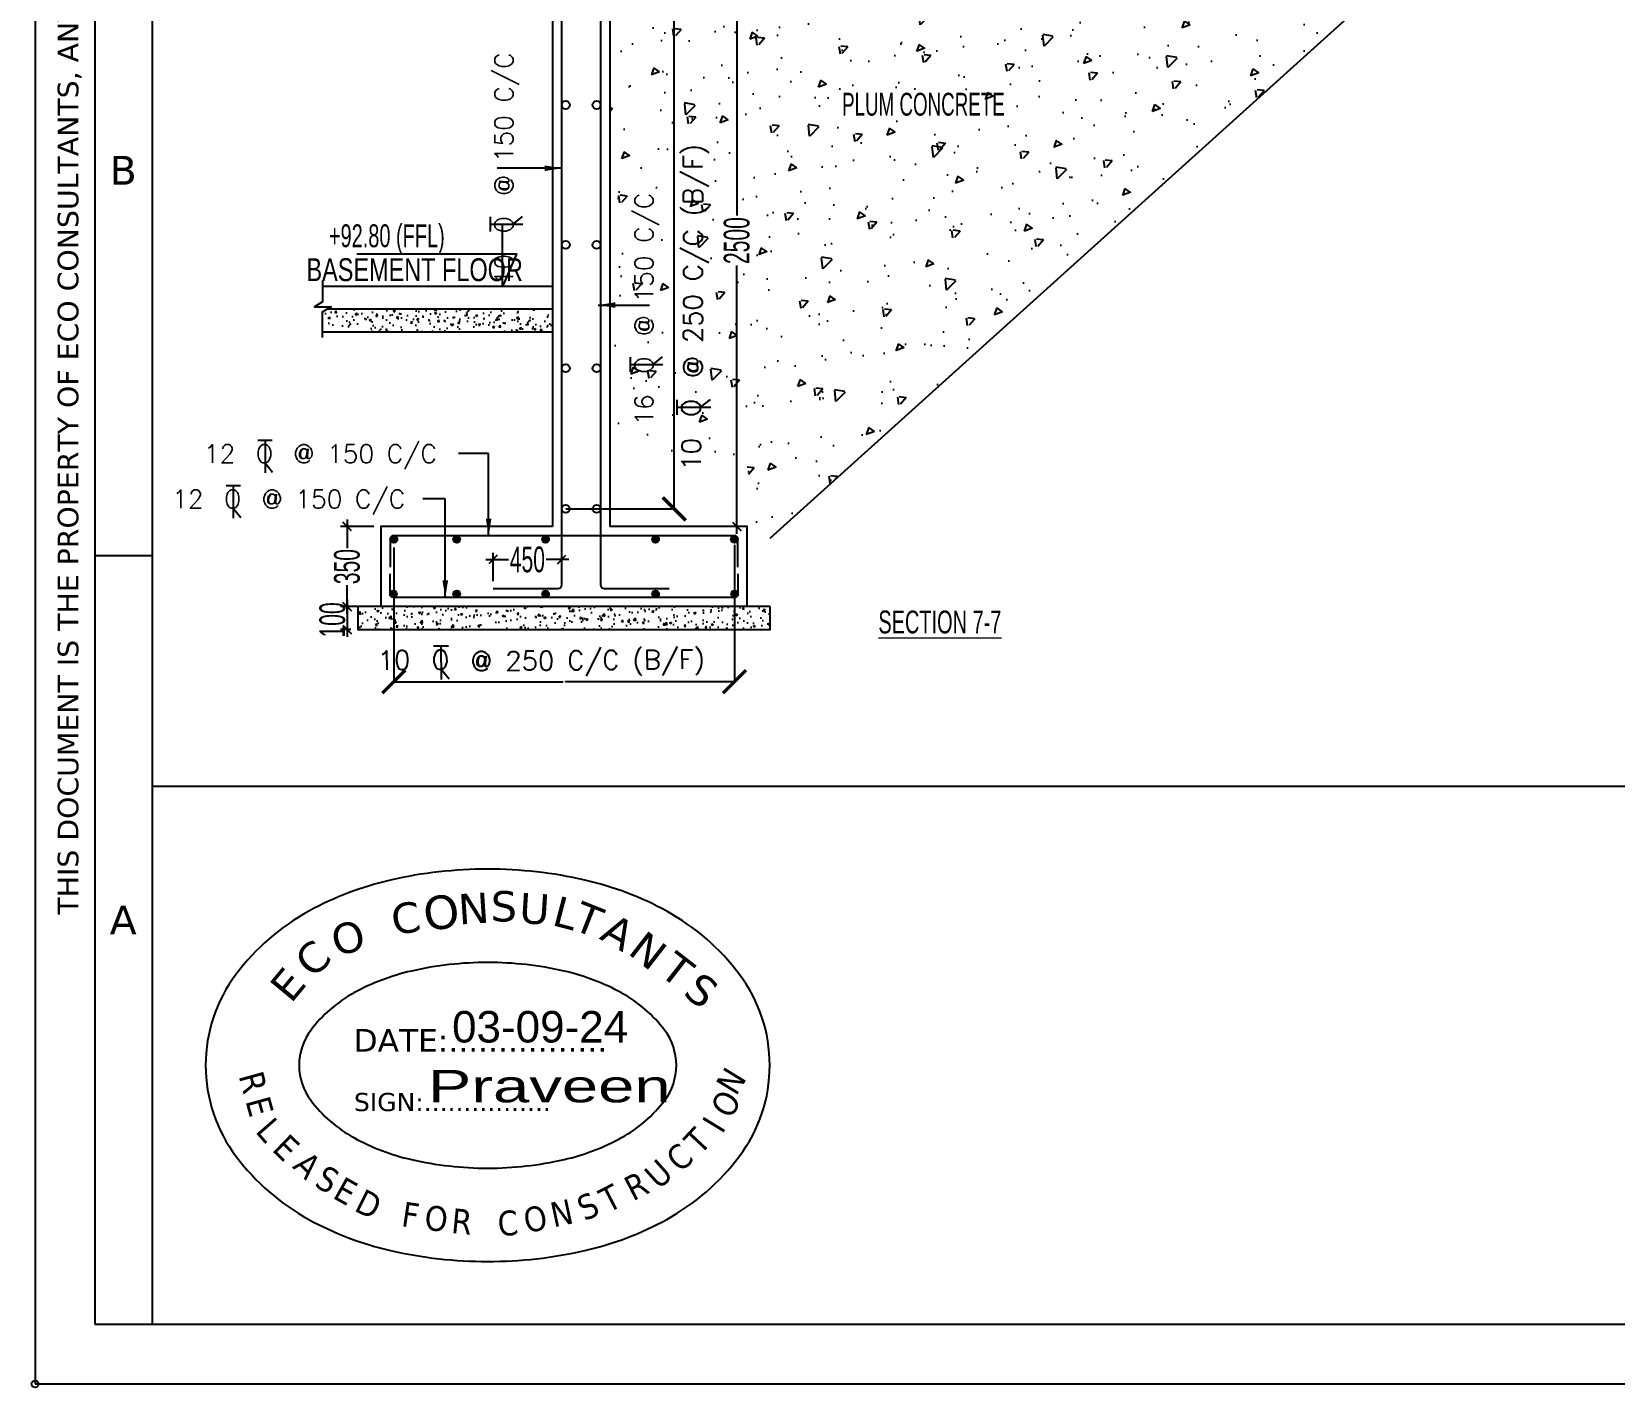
# Model space of a CAD drawing. Extents: x 1878645 to 3043969, y -1160829 to -603973.
# Drawn here: x 2208984 to 2215898, y -726227 to -720301 of the extents above; entities that cross this region are included whole.
import ezdxf
from ezdxf.enums import TextEntityAlignment as Align

# ---------------------------------------------------------------- set-up
doc = ezdxf.new("R2010")
doc.units = 0
doc.header["$LTSCALE"] = 100
doc.header["$PDMODE"] = 66
doc.linetypes.add('CONTINOUS', pattern=[0])
doc.linetypes.add('CONTINULUS', pattern=[0])
doc.layers.get('Defpoints').update_dxf_attribs({"lineweight": 0})
for name, color, linetype in [('C-HAT', 8, 'Continuous'), ('C-HATCH', 14, 'Continuous'), ('C-REINF-DOT', 2, 'Continuous'), ('C-RETAINING WALL DETAILS', 4, 'Continuous'), ('CDIM', 3, 'Continuous'), ('Dim', 3, 'Continuous'), ('REINF', 5, 'Continuous'), ('S-LEVEL MARK', 4, 'Continuous')]:
    doc.layers.add(name, color=color, linetype=linetype)
doc.layers.add('STR-DIM', color=1, linetype='CONTINOUS', lineweight=5)
doc.styles.add('ARIAL', font='arial.ttf')
doc.styles.add('city', font='MISTRAL.TTF')
doc.styles.add('ROMANS', font='simplex.shx', dxfattribs={"width": 0.75})
doc.styles.add('SOBHA', font='swisscl.ttf')
doc.styles.add('sobha.sed', font='swisscl.ttf', dxfattribs={"width": 0.8})
doc.styles.get("Standard").update_dxf_attribs({"font": 'verdana.ttf'})
doc.styles.add('TEXT', font='tahoma.ttf', dxfattribs={"height": 8})
doc.dimstyles.new('mm ond feet with line', dxfattribs={"dimtxt": 200, "dimasz": 100, "dimexe": 0.18, "dimexo": 0.0625, "dimgap": 0.09, "dimtad": 0, "dimdec": 0, "dimzin": 0, "dimdsep": 46, "dimtxsty": 'Standard', "dimblk": 'ARCHTICK', "dimcen": 0, "dimclrd": 8, "dimclre": 8, "dimclrt": 7, "dimadec": 0, "dimazin": 0, "dimtfac": 1, "dimtdec": 0, "dimtofl": 0, "dimtmove": 0, "dimatfit": 3, "dimfxl": 1, "dimtolj": 1, "dimtzin": 0, "dimarcsym": 0})
doc.dimstyles.new('S-25 MM', dxfattribs={"dimscale": 25, "dimtxt": 2.5, "dimasz": 1.5, "dimexe": 1.15, "dimexo": 1.25, "dimgap": 0.1, "dimtad": 0, "dimdec": 0, "dimrnd": 0.0005, "dimzin": 0, "dimdsep": 46, "dimtxsty": 'sobha.sed', "dimblk": 'OBLIQUE', "dimcen": 0.09, "dimdle": 1.25, "dimclrd": 8, "dimclre": 8, "dimclrt": 6, "dimadec": 0, "dimazin": 0, "dimtfac": 1, "dimtdec": 0, "dimtofl": 0, "dimtmove": 1, "dimatfit": 3, "dimfxl": 1, "dimtolj": 1, "dimtzin": 0, "dimlwd": -1, "dimlwe": -1, "dimarcsym": 0})

# ---------------------------------------------------------------- blocks, each defined once
blk = doc.blocks.new('_OBLIQUE')
at = {"color": 0, "linetype": 'ByBlock'}
blk.add_line((-0.5, -0.5), (0.5, 0.5), dxfattribs=at)
blk = doc.blocks.new('*D125')
at = {"layer": 'Defpoints', "color": 0, "transparency": 16777216}
for p in [(2210509.8, -722464.8), (2210362.2, -722814.8), (2210509.8, -722814.8)]:
    blk.add_point(p, dxfattribs=at)
at = {"layer": 'Dim', "color": 8, "transparency": 16777216}
for p, q in [((2210362.2, -722433.6), (2210362.2, -722558.6)), ((2210478.6, -722464.8), (2210333.4, -722464.8)), ((2210362.2, -722846.1), (2210362.2, -722721)), ((2210478.6, -722814.8), (2210333.4, -722814.8))]:
    blk.add_line(p, q, dxfattribs=at)
at = {"layer": 'Dim', "color": 8, "transparency": 16777216, "xscale": 37.5, "yscale": 37.5, "zscale": 37.5}
for p, rotation in [((2210362.2, -722464.8), 90), ((2210362.2, -722814.8), 270)]:
    blk.add_blockref('_OBLIQUE', p, dxfattribs=dict(at, rotation=rotation))
at = {"layer": 'Dim', "color": 6, "transparency": 16777216, "insert": (2210362.2, -722639.8), "char_height": 112.5, "attachment_point": 5, "rotation": 90, "style": 'sobha.sed'}
blk.add_mtext('\\A1;350', dxfattribs=at)
blk = doc.blocks.new('*D126')
at = {"layer": 'Defpoints', "color": 0, "transparency": 16777216}
for p in [(2210409.8, -722814.8), (2210362.2, -722914.8), (2210409.8, -722914.8)]:
    blk.add_point(p, dxfattribs=at)
at = {"layer": 'Dim', "color": 8, "transparency": 16777216}
for p, q in [((2210362.2, -722783.6), (2210362.2, -722946.1)), ((2210378.6, -722814.8), (2210333.4, -722814.8)), ((2210378.6, -722914.8), (2210333.4, -722914.8))]:
    blk.add_line(p, q, dxfattribs=at)
at = {"layer": 'Dim', "color": 8, "transparency": 16777216, "xscale": 37.5, "yscale": 37.5, "zscale": 37.5}
for p, rotation in [((2210362.2, -722814.8), 90), ((2210362.2, -722914.8), 270)]:
    blk.add_blockref('_OBLIQUE', p, dxfattribs=dict(at, rotation=rotation))
at = {"layer": 'Dim', "color": 6, "transparency": 16777216, "insert": (2210298.4, -722872.8), "char_height": 112.5, "attachment_point": 5, "rotation": 90, "style": 'sobha.sed'}
blk.add_mtext('\\A1;100', dxfattribs=at)
blk = doc.blocks.new('_ARCHTICK')
at = {"color": 0, "linetype": 'ByBlock', "const_width": 0.15}
blk.add_lwpolyline([(-0.5, -0.5), (0.5, 0.5)], dxfattribs=at)
blk = doc.blocks.new('*D177')
at = {"layer": 'Defpoints', "color": 0, "ltscale": 0.001, "transparency": 16777216}
for p in [(2210566.5, -722556.6), (2212054.8, -722545.1), (2210566.5, -723142.7)]:
    blk.add_point(p, dxfattribs=at)
at = {"layer": 'Dim', "color": 8, "lineweight": -2, "ltscale": 0.001, "transparency": 16777216}
for p, q in [((2210566.5, -722556.6), (2210566.5, -723142.9)), ((2212054.8, -722545.1), (2212054.8, -723142.9)), ((2210566.5, -723142.7), (2211305.1, -723142.7)), ((2212054.8, -723142.7), (2211316.3, -723142.7))]:
    blk.add_line(p, q, dxfattribs=at)
at = {"layer": 'Dim', "color": 8, "lineweight": -2, "ltscale": 0.001, "transparency": 16777216, "xscale": 100, "yscale": 100, "zscale": 100, "rotation": 180}
blk.add_blockref('_ARCHTICK', (2210566.5, -723142.7), dxfattribs=at)
at = {"layer": 'Dim', "color": 8, "lineweight": -2, "ltscale": 0.001, "transparency": 16777216, "xscale": 100, "yscale": 100, "zscale": 100}
blk.add_blockref('_ARCHTICK', (2212054.8, -723142.7), dxfattribs=at)
at = {"layer": 'Dim', "color": 7, "ltscale": 0.001, "transparency": 16777216, "insert": (2211310.7, -723142.7), "char_height": 4.5, "attachment_point": 5}
blk.add_mtext('\\A1;744', dxfattribs=at)
blk = doc.blocks.new('TOR')
at = {"color": 2}
for p, q in [((-1.08, 3.13), (0.9, 3.13)), ((-0.09, 3.13), (-0.09, -1.3)), ((-0.09, 0.04), (0.95, -1.24))]:
    blk.add_line(p, q, dxfattribs=at)
at = {"color": 2, "style": 'ROMANS'}
blk.add_text('O', height=2.5, dxfattribs=at).set_placement((-1.35, 0.04))
blk.add_attdef('TOR', text='', height=2.5, dxfattribs=at).set_placement((-4.14, 0.04), align=Align.RIGHT)
blk.add_attdef('DIST', (3.77, 0.04), '', height=2.5, dxfattribs=at)
blk = doc.blocks.new('*D178')
at = {"layer": 'Defpoints', "color": 0, "transparency": 16777216}
for p in [(2211299.8, -722609), (2211299.8, -722702.1), (2210999.8, -722734.8)]:
    blk.add_point(p, dxfattribs=at)
at = {"layer": 'Dim', "color": 8, "transparency": 16777216}
for p, q in [((2210999.8, -722703.6), (2210999.8, -722580.2)), ((2211299.8, -722670.8), (2211299.8, -722580.2)), ((2210968.6, -722609), (2211068.1, -722609)), ((2211331.1, -722609), (2211231.5, -722609))]:
    blk.add_line(p, q, dxfattribs=at)
at = {"layer": 'Dim', "color": 8, "transparency": 16777216, "xscale": 37.5, "yscale": 37.5, "zscale": 37.5, "rotation": 180}
blk.add_blockref('_OBLIQUE', (2210999.8, -722609), dxfattribs=at)
at = {"layer": 'Dim', "color": 8, "transparency": 16777216, "xscale": 37.5, "yscale": 37.5, "zscale": 37.5}
blk.add_blockref('_OBLIQUE', (2211299.8, -722609), dxfattribs=at)
at = {"layer": 'Dim', "color": 6, "transparency": 16777216, "insert": (2211149.8, -722609), "char_height": 112.5, "attachment_point": 5, "style": 'sobha.sed'}
blk.add_mtext('\\A1;450', dxfattribs=at)
blk = doc.blocks.new('*D179')
at = {"layer": 'Defpoints', "color": 0, "transparency": 16777216}
for p in [(2212064.7, -719964.8), (2212109.8, -719964.8), (2212109.8, -722464.8)]:
    blk.add_point(p, dxfattribs=at)
at = {"layer": 'Dim', "color": 8, "transparency": 16777216}
for p, q in [((2212064.7, -719933.6), (2212064.7, -721105.5)), ((2212078.6, -719964.8), (2212036, -719964.8)), ((2212064.7, -722496.1), (2212064.7, -721324.1)), ((2212078.6, -722464.8), (2212036, -722464.8))]:
    blk.add_line(p, q, dxfattribs=at)
at = {"layer": 'Dim', "color": 8, "transparency": 16777216, "xscale": 37.5, "yscale": 37.5, "zscale": 37.5}
for p, rotation in [((2212064.7, -719964.8), 90), ((2212064.7, -722464.8), 270)]:
    blk.add_blockref('_OBLIQUE', p, dxfattribs=dict(at, rotation=rotation))
at = {"layer": 'Dim', "color": 6, "transparency": 16777216, "insert": (2212064.7, -721214.8), "char_height": 112.5, "attachment_point": 5, "rotation": 90, "style": 'sobha.sed'}
blk.add_mtext('\\A1;2500', dxfattribs=at)
blk = doc.blocks.new('*D180')
at = {"layer": 'Defpoints', "color": 0, "ltscale": 0.001, "transparency": 16777216}
for p in [(2211317.3, -717481.1), (2211791.6, -717481.1), (2211317.3, -722387.6)]:
    blk.add_point(p, dxfattribs=at)
at = {"layer": 'Dim', "color": 8, "lineweight": -2, "ltscale": 0.001, "transparency": 16777216}
for p, q in [((2211317.4, -717481.1), (2211791.7, -717481.1)), ((2211791.6, -717481.1), (2211791.6, -719926.9)), ((2211791.6, -722387.6), (2211791.6, -719941.9)), ((2211317.4, -722387.6), (2211791.7, -722387.6))]:
    blk.add_line(p, q, dxfattribs=at)
at = {"layer": 'Dim', "color": 8, "lineweight": -2, "ltscale": 0.001, "transparency": 16777216, "xscale": 100, "yscale": 100, "zscale": 100}
for p, rotation in [((2211791.6, -717481.1), 90), ((2211791.6, -722387.6), 270)]:
    blk.add_blockref('_ARCHTICK', p, dxfattribs=dict(at, rotation=rotation))
at = {"layer": 'Dim', "color": 7, "ltscale": 0.001, "transparency": 16777216, "insert": (2211791.6, -719934.4), "char_height": 4.5, "attachment_point": 5, "rotation": 90}
blk.add_mtext('\\A1;2453', dxfattribs=at)
blk = doc.blocks.new('ODGFNGH')
at = {"color": 1, "true_color": 0xfb1803}
for centre, radius, start, end in [((116.27, 34.08, -153.63), 143.56, 102.85026, 118.8426), ((128.64, -20.15, -153.63), 199.18, 90, 102.85026), ((128.64, -20.15, -153.63), 199.18, 77.14974, 90), ((141.01, 34.08, -153.63), 143.56, 61.1574, 77.14974), ((97.46, 68.22, -153.63), 104.58, 118.8426, 143.0522), ((159.82, 68.22, -153.63), 104.58, 36.9478, 61.1574), ((69.16, 89.51, -153.63), 69.16, 143.0522, 180), ((116.27, 34.08, 12.59), 100.97, 102.85026, 118.8426), ((128.64, -20.15, 12.59), 156.59, 90, 102.85026), ((128.64, -20.15, 12.59), 156.59, 77.14974, 90), ((141.01, 34.08, 12.59), 100.97, 61.1574, 77.14974), ((188.12, 89.51, -153.63), 69.16, 0, 36.9478), ((97.46, 68.22, 12.59), 61.98, 118.8426, 143.0522), ((159.82, 68.22, 12.59), 61.98, 36.9478, 61.1574), ((69.16, 89.51, 12.59), 26.56, 143.0522, 180), ((188.12, 89.51, 12.59), 26.56, 0, 36.9478), ((69.16, 89.51, -153.63), 69.16, 180, 216.9478), ((69.16, 89.51, 12.59), 26.56, 180, 216.9478), ((188.12, 89.51, 12.59), 26.56, 323.0522, 0), ((188.12, 89.51, -153.63), 69.16, 323.0522, 0), ((97.46, 110.81, 12.59), 61.98, 216.9478, 241.1574), ((159.82, 110.81, 12.59), 61.98, 298.8426, 323.0522), ((159.82, 110.81, 12.59), 61.98, 298.8426, 323.0522), ((116.27, 144.95, 12.59), 100.97, 241.1574, 257.14974), ((141.01, 144.95, 12.59), 100.97, 282.85026, 298.8426), ((97.46, 110.81, -153.63), 104.58, 216.9478, 241.1574), ((128.64, 199.18, 12.59), 156.59, 257.14974, 270), ((128.64, 199.18, 12.59), 156.59, 270, 282.85026), ((159.82, 110.81, -153.63), 104.58, 298.8426, 323.0522), ((159.82, 110.81, -153.63), 104.58, 298.8426, 323.0522), ((116.27, 144.95, -153.63), 143.56, 241.1574, 257.14974), ((141.01, 144.95, -153.63), 143.56, 282.85026, 298.8426), ((128.64, 199.18, -153.63), 199.18, 257.14974, 270), ((128.64, 199.18, -153.63), 199.18, 270, 282.85026)]:
    blk.add_arc(centre, radius, start, end, dxfattribs=at)
for s, height, rotation, p in [('O', 15.24, 8.4461, (100.44, 150.65, -153.63)), ('N', 13.85, 3.74785, (115.58, 153.74, -153.63)), ('S', 13.85, 359.46575, (129.91, 155.24, -153.63)), ('U', 13.85, 356.54414, (142.68, 154.46, -153.63)), ('L', 13.85, 345.28557, (157.36, 153.64, -153.63)), ('C', 13.85, 8.62581, (85.75, 148.92, -153.63)), ('T', 13.85, 338.43451, (166.7, 151.79, -153.63)), ('O', 13.85, 15.22321, (59.54, 139.1, -153.63)), ('A', 13.85, 330.43441, (179.08, 147.41, -153.63)), ('C', 13.85, 42.52193, (48.62, 128.76, -153.63)), ('N', 13.85, 322.17258, (191.99, 140.78, -153.63)), ('T', 13.85, 322.17258, (206.21, 131.25, -153.63)), ('E', 13.85, 50.2729, (38.9, 117.33, -153.63)), ('S', 13.85, 322.17258, (217.17, 121.96, -153.63))]:
    blk.add_text(s, height=height, rotation=rotation, dxfattribs=at).set_placement(p)
at = {"style": 'ARIAL'}
blk.add_text('03-09-24', height=14.362, dxfattribs=at).set_placement((112.38, 99.92))
at = {"color": 1, "true_color": 0xfb1803}
for s, height, p in [('DATE:................', 10.3888, (67.46, 95.71, -153.63)), ('SIGN:................', 8.3111, (67.65, 68.61, -153.63))]:
    blk.add_text(s, height=height, dxfattribs=at).set_placement(p)
at = {"color": 5, "true_color": 0x0602fc, "style": 'city', "width": 1.5}
blk.add_text('Praveen', height=14.817, dxfattribs=at).set_placement((101.34, 72.61, -58.92))
at = {"color": 1, "true_color": 0xfb1803, "style": 'TEXT'}
for s, rotation, p in [('N', 58.57838, (241.86, 75.13, -153.63)), ('R', 285.46145, (14.96, 84.74, -153.63)), ('E', 285.46145, (18.07, 73.31, -153.63)), ('O', 58.57838, (239.31, 64.56, -153.63)), ('L', 311.25523, (22.28, 59.22, -153.63)), ('I', 58.57838, (235.56, 57.78, -153.63)), ('E', 316.05738, (29.81, 50.8, -153.63)), ('T', 46.80462, (225.57, 48.22, -153.63)), ('C', 42.00247, (216.39, 40.21, -153.63)), ('A', 316.05738, (39.23, 43.06, -153.63)), ('S', 330.78401, (49.1, 34.59, -153.63)), ('U', 42.00247, (206.63, 32.51, -153.63)), ('E', 330.78401, (57.4, 29.23, -153.63)), ('R', 27.27584, (194.85, 27.35, -153.63)), ('D', 333.38348, (67.19, 23.39, -153.63)), ('S', 24.67637, (172.82, 18.28, -153.63)), ('T', 27.27584, (183.48, 21.94, -153.63)), ('F', 351.61533, (88.83, 16.16, -153.63)), ('O', 356.09055, (99.57, 14.31, -153.63)), ('R', 354.48685, (111.69, 13.06, -153.63)), ('C', 4.61491, (133.63, 11.48, -153.63)), ('O', 12.03745, (146.37, 12.83, -153.63)), ('N', 12.03745, (158.64, 15.49, -153.63))]:
    blk.add_text(s, height=11.34, rotation=rotation, dxfattribs=at).set_placement(p)

msp = doc.modelspace()

# ---------------------------------------------------------------- hatches: boundary and pattern name
at = {"layer": 'C-HAT'}
h = msp.add_hatch(dxfattribs=at)
h.set_pattern_fill('AR-CONC', color=256, scale=2, angle=179)
h.set_pattern_definition([(229, (34400.97, 5e-10), (-363.757492, 38.232438), [38.1, -419.1]), (174, (34400.97, 5e-10), (63.807304, -383.28566), [30.48, -335.28117]), (279.451445, (34370.66, 3.2), (-299.950187, -345.053205), [32.38002, -356.18049]), (225.1842, (34399.2, -101.6), (-540.60803, 93.53381), [57.15, -628.65]), (275.635558, (34354.15, -93.8), (-483.37232, -486.49033), [48.57005, -534.27122]), (170.18415, (34399.2, -101.6), (-483.37232, -486.49033), [45.71993, -502.91946]), (200, (34348.85, -75.3), (-299.61305, 209.791317), [38.1, -419.1]), (145, (34348.85, -75.3), (-130.01428, -366.16264), [30.48, -335.28]), (250.451445, (34323.9, -57.82), (-429.62733, -156.371323), [32.38002, -356.179875]), (216.5, (34400.97, 5e-10), (-9.1276435, -168.976514), [0, -331.216, 0, -340.36, 0, -336.55]), (186.5, (34400.97, 5e-10), (-137.115755, -197.998306), [0, -194.056, 0, -323.596, 0, -128.27]), (146.5, (34514.24, -1.98), (-270.939927, 16.188507), [0, -127, 0, -396.24, 0, -525.78]), (136.5, (34565.03, -2.86), (-297.100748, -45.674816), [0, -165.1, 0, -263.144, 0, -373.38])])
h.paths.add_polyline_path([(2212209.83566, -722514.8025), (2215259.83566, -719764.8025), (2211509.83566, -719764.8025), (2211509.83566, -722164.8025), (2212109.83566, -722164.8025), (2212109.83566, -722514.8025)])
h.paths.add_polyline_path([(2211681.97852, -721947.94565), (2211681.97852, -722097.94565), (2211937.69281, -722097.94565), (2211937.69281, -721947.94565)], flags=24)
h = msp.add_hatch(dxfattribs=at)
h.set_pattern_fill('AR-CONC', color=256, scale=0.5, angle=179.157941015)
h.set_pattern_definition([(50.84206, (1923052.69, -648584.99), (91.199619, -6.629973), [9.525, -104.775]), (355.84206, (1923052.69, -648584.99), (-19.02371, 95.259134), [7.62, -83.820292]), (101.293504, (1923060.29, -648585.54), (72.17591, 88.629157), [8.095004, -89.045122]), (47.02626, (1923052.32, -648559.59), (135.833814, -19.02698), [14.2875, -157.1625]), (97.477617, (1923063.63, -648561.18), (116.87114, 125.44417), [12.14251, -133.567804]), (352.02621, (1923052.32, -648559.59), (116.87114, 125.44417), [11.429984, -125.729866]), (21.84206, (1923065.11, -648565.75), (76.550462, -50.013001), [9.525, -104.775]), (326.84206, (1923065.11, -648565.75), (29.544248, 92.538164), [7.62, -83.82]), (72.293504, (1923071.49, -648569.92), (106.09471, 42.525163), [8.095004, -89.04497]), (38.342059, (1923052.688, -648584.987), (0.922817, 42.295649), [0, -82.804, 0, -85.09, 0, -84.1375]), (8.342059, (1923052.69, -648584.987), (32.670088, 50.5758746), [0, -48.514, 0, -80.899, 0, -32.0675]), (328.342059, (1923024.37, -648585.403), (67.8300714, -1.8677313), [0, -31.75, 0, -99.06, 0, -131.445]), (318.34206, (1923011.67, -648585.59), (73.869756, 13.800339), [0, -41.275, 0, -65.786, 0, -93.345])])
h.paths.add_polyline_path([(2212209.83566, -722814.8025), (2212209.83566, -722914.8025), (2210409.83566, -722914.8025), (2210409.83566, -722814.8025)])
at = {"layer": 'C-HATCH', "linetype": 'ByBlock'}
h = msp.add_hatch(dxfattribs=at)
h.set_pattern_fill('AR-CONC', color=8, scale=12.5, angle=180)
h.set_pattern_definition([(50, (-14317469.514, 19776294.86), (89.65752283, -7.84401687), [9.375, -103.125]), (355, (-14317469.51, 19776294.86), (-17.3439167, 94.0240167), [7.5, -82.5]), (100.45144446, (-14317462.04, 19776294.21), (72.31360584, 86.17999887), [7.967524, -87.642764]), (46.1842, (-14317469.51, 19776319.86), (133.40516633, -20.6899101), [14.0625, -154.6875]), (96.6356355, (-14317458.4, 19776318.14), (116.8327432, 121.7648251), [11.95129275, -131.46422]), (351.184164, (-14317469.51, 19776319.86), (116.8327431, 121.764825), [11.25, -123.7500001]), (21, (-14317457.014, 19776313.61), (74.61338151, -50.32736133), [9.375, -103.125]), (326, (-14317457.01, 19776313.61), (30.4144165, 90.64375563), [7.5, -82.5]), (71.45144474, (-14317450.8, 19776309.42), (105.0277971, 40.3163941), [7.96752375, -87.642764]), (37.5, (-14317469.514, 19776294.86), (1.519981915, 41.61173173), [0, -81.5, 0, -83.75, 0, -82.8125]), (7.5, (-14317469.514, 19776294.86), (32.88369218, 49.301463985), [0, -47.75, 0, -79.625, 0, -31.5625]), (327.5, (-14317497.39, 19776294.86), (66.72780452, -2.819358967), [0, -31.25, 0, -97.5, 0, -129.375]), (317.5, (-14317509.89, 19776294.86), (72.89827117, 12.51312279), [0, -40.625, 0, -64.75, 0, -91.875])])
h.paths.add_polyline_path([(2210459.83566, -721589.8025), (2210459.83566, -721614.8025), (2211259.83566, -721614.8025), (2211259.83566, -721514.8025), (2210275.17961, -721514.8025), (2210253.10671, -721528.10448), (2210253.10671, -721589.8025)])
at = {"layer": 'C-REINF-DOT'}
h = msp.add_hatch(color=9, dxfattribs=at)
h.dxf.hatch_style = 1
edge = h.paths.add_edge_path()
edge.add_ellipse((2210566.5234, -722520.31481), major_axis=(15, 0), ratio=1, start_angle=0, end_angle=360)
h = msp.add_hatch(color=9, dxfattribs=at)
h.dxf.hatch_style = 1
edge = h.paths.add_edge_path()
edge.add_ellipse((2210841.38459, -722520.31481), major_axis=(15, 0), ratio=1, start_angle=0, end_angle=360)
h = msp.add_hatch(color=9, dxfattribs=at)
h.dxf.hatch_style = 1
edge = h.paths.add_edge_path()
edge.add_ellipse((2211229.32587, -722520.31481), major_axis=(15, 0), ratio=1, start_angle=0, end_angle=360)
h = msp.add_hatch(color=9, dxfattribs=at)
h.dxf.hatch_style = 1
edge = h.paths.add_edge_path()
edge.add_ellipse((2211709.82168, -722520.31481), major_axis=(15, 0), ratio=1, start_angle=0, end_angle=360)
h = msp.add_hatch(color=9, dxfattribs=at)
h.dxf.hatch_style = 1
edge = h.paths.add_edge_path()
edge.add_ellipse((2212054.37991, -722520.31481), major_axis=(15, 0), ratio=1, start_angle=0, end_angle=360)
h = msp.add_hatch(color=9, dxfattribs=at)
h.dxf.hatch_style = 1
edge = h.paths.add_edge_path()
edge.add_ellipse((2210564.88155, -722759.8025), major_axis=(15, 0), ratio=1, start_angle=0, end_angle=360)
h = msp.add_hatch(color=9, dxfattribs=at)
h.dxf.hatch_style = 1
edge = h.paths.add_edge_path()
edge.add_ellipse((2210841.38459, -722759.79993), major_axis=(15, 0), ratio=1, start_angle=0, end_angle=360)
h = msp.add_hatch(color=9, dxfattribs=at)
h.dxf.hatch_style = 1
edge = h.paths.add_edge_path()
edge.add_ellipse((2211229.32587, -722759.79993), major_axis=(15, 0), ratio=1, start_angle=0, end_angle=360)
h = msp.add_hatch(color=9, dxfattribs=at)
h.dxf.hatch_style = 1
edge = h.paths.add_edge_path()
edge.add_ellipse((2211709.82168, -722759.79993), major_axis=(15, 0), ratio=1, start_angle=0, end_angle=360)
h = msp.add_hatch(color=9, dxfattribs=at)
h.dxf.hatch_style = 1
edge = h.paths.add_edge_path()
edge.add_ellipse((2212054.83566, -722759.8025), major_axis=(15, 0), ratio=1, start_angle=0, end_angle=360)

# ---------------------------------------------------------------- linework, layer by layer
at = {"color": 35}
for p, q in [((2208999.34856, -705537.29556), (2208999.34856, -726212.21588)), ((2208999.34856, -726212.21588), (2237448.68093, -726212.21588))]:
    msp.add_line(p, q, dxfattribs=at)
for p, q in [((2209260.16754, -705788.08304), (2209260.16754, -725951.39689)), ((2209510.95503, -706038.87053), (2209510.95503, -725951.39689)), ((2209260.16754, -722590.84458), (2209510.95503, -722590.84458)), ((2237197.89345, -723600.20827), (2209510.95503, -723600.20827)), ((2209260.16754, -725951.39689), (2237197.89345, -725951.39689))]:
    msp.add_line(p, q)
msp.add_circle((2208999.34856, -726212.21588), 15.04725)
at = {"layer": 'C-HAT'}
msp.add_line((2212209.83566, -722514.8025), (2215259.83566, -719764.8025), dxfattribs=at)
at = {"layer": 'C-REINF-DOT', "color": 7}
for centre, radius in [((2211317.33566, -720622.10088), 17.5), ((2211452.40586, -720622.10088), 17.5), ((2211317.33566, -721233.36687), 17.5), ((2211452.40586, -721233.36687), 17.5), ((2211317.33566, -721772.87849), 17.5), ((2211452.40586, -721772.87849), 17.5), ((2211317.33566, -722387.63743), 17.5), ((2211452.40586, -722387.63743), 17.5), ((2210566.5234, -722520.31481), 15), ((2210841.38459, -722520.31481), 15), ((2211229.32587, -722520.31481), 15), ((2211709.82168, -722520.31481), 15), ((2212054.37991, -722520.31481), 15), ((2210564.88155, -722759.8025), 15), ((2210841.38459, -722759.79993), 15), ((2211229.32587, -722759.79993), 15), ((2211709.82168, -722759.79993), 15), ((2212054.83566, -722759.8025), 15)]:
    msp.add_circle(centre, radius, dxfattribs=at)
at = {"layer": 'C-RETAINING WALL DETAILS', "color": 2}
for p, q in [((2211259.83566, -717314.8025), (2211259.83566, -722464.8025)), ((2211509.83566, -719664.8025), (2211509.83566, -722464.8025)), ((2211259.83566, -721414.8025), (2210255.04078, -721414.8025)), ((2211259.83566, -721514.8025), (2210275.82136, -721514.8025)), ((2211259.83566, -721614.8025), (2210253.10671, -721614.8025)), ((2211259.83566, -722464.8025), (2210509.83566, -722464.8025))]:
    msp.add_line(p, q, dxfattribs=at)
for points in [[(2210255.04078, -721389.22881), (2210255.04078, -721482.23234), (2210220.34177, -721504.23124), (2210292.72123, -721504.23124), (2210253.10671, -721528.10448), (2210253.10671, -721638.64023)], [(2211259.83566, -722464.8025), (2210509.83566, -722464.8025), (2210509.83566, -722814.8025)], [(2212109.83566, -722814.8025), (2212109.83566, -722464.8025), (2211509.83566, -722464.8025)]]:
    msp.add_lwpolyline(points, dxfattribs=at)
msp.add_lwpolyline([(2212209.83566, -722814.8025), (2210409.83566, -722814.8025), (2210409.83566, -722914.8025), (2212209.83566, -722914.8025)], close=True, dxfattribs=at)
at = {"layer": 'REINF'}
for points in [[(2210999.83566, -722734.8025), (2211284.83566, -722734.8025, 0.4142135624), (2211299.83566, -722719.8025), (2211299.83566, -717401.58348)], [(2211469.83566, -719964.8025), (2211469.83566, -722719.8025, 0.4142135624), (2211484.83566, -722734.8025), (2211769.83566, -722734.8025)], [(2212069.83566, -722641.72718), (2212069.83566, -722519.8025, 0.4142135624), (2212054.83566, -722504.8025), (2210564.83566, -722504.8025, 0.4142135624), (2210549.83566, -722519.8025), (2210549.83566, -722641.72718)], [(2212069.83566, -722671.95704), (2212069.83566, -722759.8025, -0.4142135624), (2212054.83566, -722774.8025), (2210564.83566, -722774.8025, -0.4142135624), (2210549.83566, -722759.8025), (2210549.83566, -722671.95704)]]:
    msp.add_lwpolyline(points, format="xyb", dxfattribs=at)
at = {"layer": 'S-LEVEL MARK', "color": 1, "linetype": 'CONTINULUS'}
msp.add_lwpolyline([(2210404.36542, -721272.67696), (2211102.88123, -721272.67696), (2211041.78826, -721414.8025), (2211041.78826, -721146.15744)], dxfattribs=at)

# ---------------------------------------------------------------- block references
at = {"layer": 'CDIM', "color": 7}
ref = msp.add_blockref('TOR', (2211088.41569, -721140.31737), dxfattribs=dict(at, xscale=32, yscale=32, zscale=32, rotation=89.99999999998403))
ref.add_attrib('TOR', '10', dxfattribs={"layer": '0', "color": 7, "height": 80, "rotation": 90, "style": 'ROMANS'}).set_placement((2211087.25619, -721272.94853), align=Align.RIGHT)
ref.add_attrib('DIST', '@ 150 C/C ', (2211087.25619, -721019.65721), dxfattribs={"layer": '0', "color": 7, "height": 80, "rotation": 90, "style": 'ROMANS'})
at = {"layer": 'CDIM'}
ref = msp.add_blockref('TOR', (2211908.13622, -721940.43688), dxfattribs=dict(at, xscale=33.17760000000335, yscale=33.17760000000335, zscale=33.17760000000335, rotation=90.00000000000001))
ref.add_attrib('TOR', '10', dxfattribs={"layer": '0', "color": 7, "height": 82.944, "rotation": 90, "style": 'ROMANS'}).set_placement((2211906.93405, -722077.94887), align=Align.RIGHT)
ref.add_attrib('DIST', '@ 250 C/C (B/F) ', (2211914.30296, -721815.33643), dxfattribs={"layer": '0', "color": 7, "height": 82.944, "rotation": 90, "style": 'ROMANS'})
at = {"layer": 'CDIM', "color": 7}
ref = msp.add_blockref('TOR', (2211700.53269, -721753.76307), dxfattribs=dict(at, xscale=32, yscale=32, zscale=32, rotation=89.99999999998403))
ref.add_attrib('TOR', '16', dxfattribs={"layer": '0', "color": 7, "height": 80, "rotation": 90, "style": 'ROMANS'}).set_placement((2211699.37319, -721886.39422), align=Align.RIGHT)
ref.add_attrib('DIST', '@ 150 C/C ', (2211699.37319, -721633.10291), dxfattribs={"layer": '0', "color": 7, "height": 80, "rotation": 90, "style": 'ROMANS'})
ref = msp.add_blockref('TOR', (2210006.67152, -722187.79546), dxfattribs=dict(at, xscale=31.99999999999999, yscale=31.99999999999999, zscale=31.99999999999999))
ref.add_attrib('TOR', '12', dxfattribs={"layer": '0', "color": 7, "height": 80, "style": 'ROMANS'}).set_placement((2209874.04036, -722186.63596), align=Align.RIGHT)
ref.add_attrib('DIST', '@ 150 C/C ', (2210127.33168, -722186.63596), dxfattribs={"layer": '0', "color": 7, "height": 80, "style": 'ROMANS'})
ref = msp.add_blockref('TOR', (2209867.98918, -722385.7969), dxfattribs=dict(at, xscale=31.99999999999999, yscale=31.99999999999999, zscale=31.99999999999999))
ref.add_attrib('TOR', '12', dxfattribs={"layer": '0', "color": 7, "height": 80, "style": 'ROMANS'}).set_placement((2209735.35802, -722384.6374), align=Align.RIGHT)
ref.add_attrib('DIST', '@ 150 C/C ', (2209988.64933, -722384.6374), dxfattribs={"layer": '0', "color": 7, "height": 80, "style": 'ROMANS'})
at = {"layer": 'CDIM'}
ref = msp.add_blockref('TOR', (2210776.36081, -723089.6036), dxfattribs=dict(at, xscale=33.17760000000332, yscale=33.17760000000332, zscale=33.17760000000332, rotation=0.4701654650536942))
ref.add_attrib('TOR', '10', dxfattribs={"layer": '0', "color": 7, "height": 82.944, "rotation": 0.470165465, "style": 'ROMANS'}).set_placement((2210638.84359, -723089.52988), align=Align.RIGHT)
ref.add_attrib('DIST', '@ 250 C/C (B/F) ', (2210901.50765, -723094.74358), dxfattribs={"layer": '0', "color": 7, "height": 82.944, "rotation": 0.470165465, "style": 'ROMANS'})
at = {"layer": 'Dim', "ltscale": 0.5, "xscale": 9.578546936124338, "yscale": 9.578546936124338, "zscale": 9.578546936124338}
msp.add_blockref('ODGFNGH', (2209744.43023, -725677.00458, 564.3276), dxfattribs=at)

# ---------------------------------------------------------------- texts
msp.add_text('THIS DOCUMENT IS THE PROPERTY OF ECO CONSULTANTS, ANY USE NOT AUTHORISED BY US,AND/OR COPYING,DUPLICATING,HANDING,OVER TO THIRD PARTIES EITHER IN FULL OR IN PART WITHOUT PERMISSIONS IS LIABLE TO CLAIMS.', height=90.28349484, rotation=90).set_placement((2209188.411, -724161.05592))
for s, p in [('B', (2209325.36283, -720970.28279)), ('A', (2209325.36283, -724246.67723))]:
    msp.add_text(s, height=125.39374).set_placement(p)
at = {"layer": 'Dim', "color": 6, "style": 'sobha.sed'}
msp.add_text('BASEMENT FLOOR', height=100, dxfattribs=at).set_placement((2210184.83422, -721391.97702))
at = {"layer": 'Dim', "color": 6, "insert": (2212880.07762, -720619.49646), "char_height": 100, "width": 3358.1194209, "attachment_point": 5, "style": 'sobha.sed'}
msp.add_mtext('\\A1;PLUM CONCRETE', dxfattribs=at)
at = {"layer": 'STR-DIM', "color": 30, "style": 'SOBHA', "width": 0.85}
for s, p in [('+92.80 (FFL)', (2210282.88504, -721243.65066)), ('%%USECTION 7-7', (2212683.2549, -722931.76956))]:
    msp.add_text(s, height=100, dxfattribs=at).set_placement(p)

# ---------------------------------------------------------------- dimensions: what is measured, and where the dimension line sits
at = {"layer": 'Dim', "ltscale": 0.001}
for base, p1, p2, angle, picture, middle in [((2211791.56828, -717481.14557), (2211317.33566, -722387.63743), (2211317.33566, -717481.14557), 90, '*D180', (2211791.56828, -719934.3915)), ((2210566.5234, -723142.70862), (2212054.83566, -722545.05245), (2210566.5234, -722556.57146), 180, '*D177', (2211310.67953, -723142.70862))]:
    dim = msp.add_linear_dim(base=base, p1=p1, p2=p2, angle=angle, dimstyle='mm ond feet with line', override={"dimtxt": 4.5, "dimlfac": 0.5, "dimblk": 'ARCHTICK'}, dxfattribs=at)
    dim.commit()
    dim.dimension.update_dxf_attribs({"geometry": picture, "text_midpoint": middle})
at = {"layer": 'Dim'}
for base, p1, p2, picture, middle in [((2212064.70487, -719964.8025), (2212109.83566, -722464.8025), (2212109.83566, -719964.8025), '*D179', (2212064.70487, -721214.8025)), ((2210362.1553, -722814.8025), (2210509.83566, -722464.8025), (2210509.83566, -722814.8025), '*D125', (2210362.1553, -722639.8025))]:
    dim = msp.add_linear_dim(base=base, p1=p1, p2=p2, angle=90, dimstyle='S-25 MM', override={"dimtxt": 4.5, "dimblk": 'OBLIQUE'}, dxfattribs=at)
    dim.commit()
    dim.dimension.update_dxf_attribs({"geometry": picture, "text_midpoint": middle})
dim = msp.add_linear_dim(base=(2211299.83566, -722608.97616), p1=(2210999.83566, -722734.8025), p2=(2211299.83566, -722702.06089), angle=180, text='450', dimstyle='S-25 MM', override={"dimtxt": 4.5, "dimtxsty": 'sobha.sed'}, dxfattribs=at)
dim.commit()
dim.dimension.update_dxf_attribs({"geometry": '*D178', "text_midpoint": (2211149.83566, -722608.97616)})
dim = msp.add_linear_dim(base=(2210362.1553, -722914.8025), p1=(2210409.83566, -722814.8025), p2=(2210409.83566, -722914.8025), angle=90, dimstyle='S-25 MM', override={"dimtxt": 4.5, "dimblk": 'OBLIQUE'}, dxfattribs=at)
dim.commit()
dim.dimension.update_dxf_attribs({"geometry": '*D126', "text_midpoint": (2210298.4053, -722872.76804), "dimtype": 160})

# ---------------------------------------------------------------- leaders
for points in [[(2211299.83566, -720898.62546), (2211017.76556, -720898.62546)], [(2211459.50656, -721496.57285), (2211683.34682, -721496.57285)], [(2210980.70031, -722504.8025), (2210980.70031, -722145.59665), (2210848.64646, -722145.59665)], [(2210791.32377, -722774.8025), (2210791.32377, -722343.59809), (2210693.02378, -722343.59809)]]:
    msp.add_leader(points, dimstyle='S-25 MM', override={"dimasz": 3}, dxfattribs=at)

doc.saveas('drawing.dxf')
